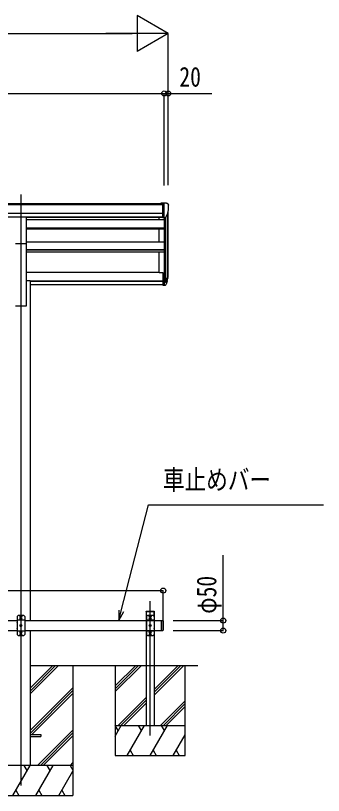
# Model space of a CAD drawing. Units: millimetres, scale not verified. Extents: x -12615 to 12615, y -8910 to 8910.
# Drawn here: x -883 to 655, y -5357 to -1455 of the extents above; entities that cross this region are included whole.
import ezdxf
from ezdxf.enums import TextEntityAlignment as Align

# ---------------------------------------------------------------- set-up
doc = ezdxf.new("R2010")
doc.units = ezdxf.units.MM
doc.header["$LTSCALE"] = 40
for name, color, linetype in [('0-3_YKK_12', 2, 'Continuous'), ('0-4_YKK_13', 4, 'Continuous'), ('0-5_YKK_A1', 4, 'Continuous'), ('0-6_YKK_D', 6, 'Continuous')]:
    doc.layers.add(name, color=color, linetype=linetype)
doc.styles.add('ＭＳ ゴシック', font='')
doc.styles.get('ＭＳ ゴシック').set_extended_font_data('MS Gothic')

msp = doc.modelspace()

# ---------------------------------------------------------------- linework, layer by layer
at = {"layer": '0-3_YKK_12'}
for p, q in [((-856.11, -2349.74), (-856.11, -2756.53)), ((-856.11, -2607.32), (-856.11, -5307.32)), ((-210.12, -5057.32), (-210.12, -4384.82)), ((-850.38, -4462.82), (-861.85, -4462.82)), ((-850.38, -4473.82), (-861.85, -4473.82)), ((-856.11, -4468.55), (-856.11, -4457.08)), ((-856.11, -4479.55), (-856.11, -4468.08)), ((-204.38, -4462.82), (-215.85, -4462.82)), ((-204.38, -4473.82), (-215.85, -4473.82)), ((-210.12, -4468.55), (-210.12, -4457.08)), ((-210.12, -4479.55), (-210.12, -4468.08)), ((-850.38, -4507.32), (-861.85, -4507.32)), ((-856.11, -4513.05), (-856.11, -4501.58)), ((-204.38, -4507.32), (-215.85, -4507.32)), ((-210.12, -4513.05), (-210.12, -4501.58)), ((-850.38, -4540.82), (-861.85, -4540.82)), ((-850.38, -4551.82), (-861.85, -4551.82)), ((-856.11, -4546.55), (-856.11, -4535.08)), ((-856.11, -4557.55), (-856.11, -4546.08)), ((-204.38, -4540.82), (-215.85, -4540.82)), ((-204.38, -4551.82), (-215.85, -4551.82)), ((-210.12, -4546.55), (-210.12, -4535.08)), ((-210.12, -4557.55), (-210.12, -4546.08))]:
    msp.add_line(p, q, dxfattribs=at)
at = {"layer": '0-4_YKK_13'}
for p, q in [((-146.61, -2393.07), (-156.61, -2393.15)), ((-156.61, -2394.67), (-156.61, -2393.15)), ((-146.61, -2465.05), (-146.61, -2393.07)), ((-128.11, -2393.07), (-146.61, -2393.07)), ((-140.11, -2466.05), (-140.11, -2393.07)), ((-128.11, -2393.07), (-125.78, -2393.21)), ((-125.02, -2393.63), (-120.96, -2399.44)), ((-118.11, -2402.44), (-118.11, -2403.07)), ((-132.49, -2464.24), (-123.21, -2448.17)), ((-883.61, -2461.5), (-828.61, -2461.5)), ((-828.61, -2595.02), (-828.61, -2461.5)), ((-146.61, -2465.05), (-140.11, -2465.05)), ((-140.11, -2466.05), (-134.9, -2465.73)), ((-883.61, -2595.02), (-828.61, -2595.02)), ((-146.61, -2742.02), (-146.61, -2803.08)), ((-146.61, -2742.02), (-140.11, -2742.02)), ((-140.11, -2742.02), (-140.11, -2803.9)), ((-133.68, -2785.98), (-123.93, -2767.57)), ((-122.51, -2768.06), (-132.67, -2787.23)), ((-146.61, -2780.33), (-140.11, -2780.33)), ((-146.61, -2785.73), (-140.11, -2785.73)), ((-146.61, -2803.08), (-140.11, -2803.08)), ((-140.11, -2786.73), (-134.98, -2786.73)), ((-140.11, -2788.73), (-135.27, -2788.73)), ((-140.11, -2803.9), (-135.27, -2803.9)), ((-125.09, -2784.91), (-132.67, -2802.4)), ((-230.62, -4437.32), (-230.52, -4435.76)), ((-229.62, -4437.32), (-230.62, -4437.32)), ((-229.62, -4437.32), (-190.61, -4437.32)), ((-229.52, -4434.82), (-190.71, -4434.82)), ((-870.11, -4457.32), (-875.11, -4462.32)), ((-875.11, -4462.32), (-875.11, -4492.6)), ((-837.11, -4479.72), (-875.11, -4479.72)), ((-856.83, -4457.32), (-870.11, -4457.32)), ((-858.49, -4462.22), (-857.45, -4462.21)), ((-858.49, -4463.41), (-857.45, -4463.43)), ((-858.49, -4473.22), (-857.45, -4473.21)), ((-858.49, -4474.41), (-857.45, -4474.43)), ((-857.45, -4462.21), (-856.84, -4462.09)), ((-857.45, -4463.43), (-856.84, -4463.55)), ((-857.45, -4473.21), (-856.84, -4473.09)), ((-857.45, -4474.43), (-856.84, -4474.55)), ((-856.73, -4461.48), (-856.84, -4462.09)), ((-856.73, -4464.16), (-856.84, -4463.55)), ((-856.73, -4472.48), (-856.84, -4473.09)), ((-856.73, -4475.16), (-856.84, -4474.55)), ((-856.71, -4460.44), (-856.73, -4461.48)), ((-856.71, -4465.19), (-856.73, -4464.16)), ((-856.71, -4471.44), (-856.73, -4472.48)), ((-856.71, -4476.19), (-856.73, -4475.16)), ((-855.52, -4460.44), (-855.5, -4461.48)), ((-855.52, -4465.19), (-855.5, -4464.16)), ((-855.52, -4471.44), (-855.5, -4472.48)), ((-855.52, -4476.19), (-855.5, -4475.16)), ((-855.5, -4461.48), (-855.38, -4462.09)), ((-855.5, -4464.16), (-855.38, -4463.55)), ((-855.5, -4472.48), (-855.38, -4473.09)), ((-855.5, -4475.16), (-855.38, -4474.55)), ((-842.11, -4457.32), (-855.4, -4457.32)), ((-854.78, -4462.21), (-855.38, -4462.09)), ((-854.78, -4463.43), (-855.38, -4463.55)), ((-854.78, -4473.21), (-855.38, -4473.09)), ((-854.78, -4474.43), (-855.38, -4474.55)), ((-853.74, -4462.22), (-854.78, -4462.21)), ((-853.74, -4463.41), (-854.78, -4463.43)), ((-853.74, -4473.22), (-854.78, -4473.21)), ((-853.74, -4474.41), (-854.78, -4474.43)), ((-842.11, -4457.32), (-837.11, -4462.32)), ((-837.11, -4462.32), (-837.11, -4492.6)), ((-224.12, -4457.32), (-229.12, -4462.32)), ((-229.12, -4462.32), (-229.12, -4492.6)), ((-191.12, -4479.72), (-229.12, -4479.72)), ((-210.83, -4457.32), (-224.12, -4457.32)), ((-212.49, -4462.22), (-211.45, -4462.21)), ((-212.49, -4463.41), (-211.45, -4463.43)), ((-212.49, -4473.22), (-211.45, -4473.21)), ((-212.49, -4474.41), (-211.45, -4474.43)), ((-211.45, -4462.21), (-210.84, -4462.09)), ((-211.45, -4463.43), (-210.84, -4463.55)), ((-211.45, -4473.21), (-210.84, -4473.09)), ((-211.45, -4474.43), (-210.84, -4474.55)), ((-210.73, -4461.48), (-210.84, -4462.09)), ((-210.73, -4464.15), (-210.84, -4463.55)), ((-210.73, -4472.48), (-210.84, -4473.09)), ((-210.73, -4475.15), (-210.84, -4474.55)), ((-210.71, -4460.44), (-210.73, -4461.48)), ((-210.71, -4465.19), (-210.73, -4464.15)), ((-210.71, -4471.44), (-210.73, -4472.48)), ((-210.71, -4476.19), (-210.73, -4475.15)), ((-209.52, -4460.44), (-209.5, -4461.48)), ((-209.52, -4465.19), (-209.5, -4464.15)), ((-209.52, -4471.44), (-209.5, -4472.48)), ((-209.52, -4476.19), (-209.5, -4475.15)), ((-209.5, -4461.48), (-209.39, -4462.09)), ((-209.5, -4464.15), (-209.39, -4463.55)), ((-209.5, -4472.48), (-209.39, -4473.09)), ((-209.5, -4475.15), (-209.39, -4474.55)), ((-196.12, -4457.32), (-209.4, -4457.32)), ((-208.78, -4462.21), (-209.39, -4462.09)), ((-208.78, -4463.43), (-209.39, -4463.55)), ((-208.78, -4473.21), (-209.39, -4473.09)), ((-208.78, -4474.43), (-209.39, -4474.55)), ((-207.74, -4462.22), (-208.78, -4462.21)), ((-207.74, -4463.41), (-208.78, -4463.43)), ((-207.74, -4473.22), (-208.78, -4473.21)), ((-207.74, -4474.41), (-208.78, -4474.43)), ((-196.12, -4457.32), (-191.12, -4462.32)), ((-191.12, -4462.32), (-191.12, -4492.6)), ((-155.11, -4482.32), (-155.11, -4532.32)), ((-155.11, -4482.32), (-147.11, -4482.32)), ((-147.11, -4482.32), (-147.11, -4532.32)), ((-145.11, -4484.32), (-147.11, -4482.32)), ((-145.11, -4484.32), (-145.11, -4530.32)), ((-875.11, -4494.03), (-875.11, -4520.6)), ((-875.11, -4522.03), (-875.11, -4552.32)), ((-858.49, -4506.72), (-857.45, -4506.71)), ((-858.49, -4507.91), (-857.45, -4507.93)), ((-857.45, -4506.71), (-856.84, -4506.59)), ((-857.45, -4507.93), (-856.84, -4508.05)), ((-856.73, -4505.98), (-856.84, -4506.59)), ((-856.73, -4508.66), (-856.84, -4508.05)), ((-856.71, -4504.94), (-856.73, -4505.98)), ((-856.71, -4509.69), (-856.73, -4508.66)), ((-855.52, -4504.94), (-855.5, -4505.98)), ((-855.52, -4509.69), (-855.5, -4508.66)), ((-855.5, -4505.98), (-855.38, -4506.59)), ((-855.5, -4508.66), (-855.38, -4508.05)), ((-854.78, -4506.71), (-855.38, -4506.59)), ((-854.78, -4507.93), (-855.38, -4508.05)), ((-853.74, -4506.72), (-854.78, -4506.71)), ((-853.74, -4507.91), (-854.78, -4507.93)), ((-837.11, -4494.03), (-837.11, -4520.6)), ((-837.11, -4522.03), (-837.11, -4552.32)), ((-229.12, -4494.03), (-229.12, -4520.6)), ((-229.12, -4522.03), (-229.12, -4552.32)), ((-212.49, -4506.72), (-211.45, -4506.71)), ((-212.49, -4507.91), (-211.45, -4507.93)), ((-211.45, -4506.71), (-210.84, -4506.59)), ((-211.45, -4507.93), (-210.84, -4508.05)), ((-210.73, -4505.98), (-210.84, -4506.59)), ((-210.73, -4508.65), (-210.84, -4508.05)), ((-210.71, -4504.94), (-210.73, -4505.98)), ((-210.71, -4509.69), (-210.73, -4508.65)), ((-209.52, -4504.94), (-209.5, -4505.98)), ((-209.52, -4509.69), (-209.5, -4508.65)), ((-209.5, -4505.98), (-209.39, -4506.59)), ((-209.5, -4508.65), (-209.39, -4508.05)), ((-208.78, -4506.71), (-209.39, -4506.59)), ((-208.78, -4507.93), (-209.39, -4508.05)), ((-207.74, -4506.72), (-208.78, -4506.71)), ((-207.74, -4507.91), (-208.78, -4507.93)), ((-191.12, -4494.03), (-191.12, -4520.6)), ((-191.12, -4522.03), (-191.12, -4552.32)), ((-837.11, -4534.92), (-875.11, -4534.92)), ((-870.11, -4557.32), (-875.11, -4552.32)), ((-870.11, -4557.32), (-856.83, -4557.32)), ((-858.49, -4540.22), (-857.45, -4540.21)), ((-858.49, -4541.41), (-857.45, -4541.43)), ((-858.49, -4551.22), (-857.45, -4551.21)), ((-858.49, -4552.41), (-857.45, -4552.43)), ((-857.45, -4540.21), (-856.84, -4540.09)), ((-857.45, -4541.43), (-856.84, -4541.55)), ((-857.45, -4551.21), (-856.84, -4551.09)), ((-857.45, -4552.43), (-856.84, -4552.55)), ((-856.73, -4539.48), (-856.84, -4540.09)), ((-856.73, -4542.16), (-856.84, -4541.55)), ((-856.73, -4550.48), (-856.84, -4551.09)), ((-856.73, -4553.16), (-856.84, -4552.55)), ((-856.71, -4538.44), (-856.73, -4539.48)), ((-856.71, -4543.19), (-856.73, -4542.16)), ((-856.71, -4549.44), (-856.73, -4550.48)), ((-856.71, -4554.19), (-856.73, -4553.16)), ((-855.52, -4538.44), (-855.5, -4539.48)), ((-855.52, -4543.19), (-855.5, -4542.16)), ((-855.52, -4549.44), (-855.5, -4550.48)), ((-855.52, -4554.19), (-855.5, -4553.16)), ((-855.5, -4539.48), (-855.38, -4540.09)), ((-855.5, -4542.16), (-855.38, -4541.55)), ((-855.5, -4550.48), (-855.38, -4551.09)), ((-855.5, -4553.16), (-855.38, -4552.55)), ((-855.4, -4557.32), (-842.11, -4557.32)), ((-854.78, -4540.21), (-855.38, -4540.09)), ((-854.78, -4541.43), (-855.38, -4541.55)), ((-854.78, -4551.21), (-855.38, -4551.09)), ((-854.78, -4552.43), (-855.38, -4552.55)), ((-853.74, -4540.22), (-854.78, -4540.21)), ((-853.74, -4541.41), (-854.78, -4541.43)), ((-853.74, -4551.22), (-854.78, -4551.21)), ((-853.74, -4552.41), (-854.78, -4552.43)), ((-842.11, -4557.32), (-837.11, -4552.32)), ((-191.12, -4534.92), (-229.12, -4534.92)), ((-224.12, -4557.32), (-229.12, -4552.32)), ((-224.12, -4557.32), (-210.83, -4557.32)), ((-212.49, -4540.22), (-211.45, -4540.21)), ((-212.49, -4541.41), (-211.45, -4541.43)), ((-212.49, -4551.22), (-211.45, -4551.21)), ((-212.49, -4552.41), (-211.45, -4552.43)), ((-211.45, -4540.21), (-210.84, -4540.09)), ((-211.45, -4541.43), (-210.84, -4541.55)), ((-211.45, -4551.21), (-210.84, -4551.09)), ((-211.45, -4552.43), (-210.84, -4552.55)), ((-210.73, -4539.48), (-210.84, -4540.09)), ((-210.73, -4542.15), (-210.84, -4541.55)), ((-210.73, -4550.48), (-210.84, -4551.09)), ((-210.73, -4553.15), (-210.84, -4552.55)), ((-210.71, -4538.44), (-210.73, -4539.48)), ((-210.71, -4543.19), (-210.73, -4542.15)), ((-210.71, -4549.44), (-210.73, -4550.48)), ((-210.71, -4554.19), (-210.73, -4553.15)), ((-209.52, -4538.44), (-209.5, -4539.48)), ((-209.52, -4543.19), (-209.5, -4542.15)), ((-209.52, -4549.44), (-209.5, -4550.48)), ((-209.52, -4554.19), (-209.5, -4553.15)), ((-209.5, -4539.48), (-209.39, -4540.09)), ((-209.5, -4542.15), (-209.39, -4541.55)), ((-209.5, -4550.48), (-209.39, -4551.09)), ((-209.5, -4553.15), (-209.39, -4552.55)), ((-209.4, -4557.32), (-196.12, -4557.32)), ((-208.78, -4540.21), (-209.39, -4540.09)), ((-208.78, -4541.43), (-209.39, -4541.55)), ((-208.78, -4551.21), (-209.39, -4551.09)), ((-208.78, -4552.43), (-209.39, -4552.55)), ((-207.74, -4540.22), (-208.78, -4540.21)), ((-207.74, -4541.41), (-208.78, -4541.43)), ((-207.74, -4551.22), (-208.78, -4551.21)), ((-207.74, -4552.41), (-208.78, -4552.43)), ((-196.12, -4557.32), (-191.12, -4552.32)), ((-155.11, -4532.32), (-147.11, -4532.32)), ((-145.11, -4530.32), (-147.11, -4532.32)), ((-810.91, -5052.82), (-756.11, -5052.82)), ((-810.91, -5061.82), (-756.11, -5061.82)), ((-756.11, -5052.82), (-756.11, -5061.82))]:
    msp.add_line(p, q, dxfattribs=at)
msp.add_lwpolyline([(-189.71, -4435.76), (-189.62, -4437.32), (-190.61, -4437.32)], dxfattribs=at)
for centre in [(-856.11, -4462.82), (-856.11, -4473.82), (-210.12, -4462.82), (-210.12, -4473.82), (-856.11, -4507.32), (-210.12, -4507.32), (-856.11, -4540.82), (-856.11, -4551.82), (-210.12, -4540.82), (-210.12, -4551.82)]:
    msp.add_circle(centre, 4.74, dxfattribs=at)
for centre, radius, start, end in [((-125.84, -2394.21), 1, 35, 86.5), ((-320.11, -2403.07), 202, 347.09739, 0), ((-121.11, -2402.44), 3, 0, 87), ((-135.09, -2462.74), 3, 273.5, 330), ((-253.33, -2748.84), 133.22, 344.28698, 356.72013), ((-208.06, -2741.61), 88.05, 342.78929, 2.77608), ((-208.77, -2745.89), 89.07, 345.58812, 5.50424), ((-135.27, -2785.73), 3, 270, 330), ((-135.27, -2800.9), 3, 270, 330), ((-134.98, -2785.23), 1.5, 270, 330), ((-229.52, -4435.82), 1, 90, 176.5), ((-190.71, -4435.82), 1, 3.5, 90), ((-856.11, -4462.82), 2.45, 165.9892, 194.0108), ((-856.11, -4473.82), 2.45, 165.9892, 194.0108), ((-856.11, -4456.62), 1, 224.427, 315.573), ((-856.11, -4462.82), 2.45, 75.9892, 104.0108), ((-856.11, -4462.82), 2.45, 255.9892, 284.0108), ((-856.11, -4473.82), 2.45, 75.9892, 104.0108), ((-856.11, -4473.82), 2.45, 255.9892, 284.0108), ((-856.11, -4462.82), 2.45, 345.9892, 14.0108), ((-856.11, -4473.82), 2.45, 345.9892, 14.0108), ((-210.12, -4462.82), 2.45, 165.9892, 194.0108), ((-210.12, -4473.82), 2.45, 165.9892, 194.0108), ((-210.12, -4456.62), 1, 224.427, 315.573), ((-210.12, -4462.82), 2.45, 75.9892, 104.0108), ((-210.12, -4462.82), 2.45, 255.9892, 284.0108), ((-210.12, -4473.82), 2.45, 75.9892, 104.0108), ((-210.12, -4473.82), 2.45, 255.9892, 284.0108), ((-210.12, -4462.82), 2.45, 345.9892, 14.0108), ((-210.12, -4473.82), 2.45, 345.9892, 14.0108), ((-875.81, -4493.32), 1, 314.427, 45.573), ((-875.81, -4521.32), 1, 314.427, 45.573), ((-856.11, -4507.32), 2.45, 165.9892, 194.0108), ((-856.11, -4507.32), 2.45, 75.9892, 104.0108), ((-856.11, -4507.32), 2.45, 255.9892, 284.0108), ((-856.11, -4507.32), 2.45, 345.9892, 14.0108), ((-836.41, -4493.32), 1, 134.427, 225.573), ((-836.41, -4521.32), 1, 134.427, 225.573), ((-229.82, -4493.32), 1, 314.427, 45.573), ((-229.82, -4521.32), 1, 314.427, 45.573), ((-210.12, -4507.32), 2.45, 165.9892, 194.0108), ((-210.12, -4507.32), 2.45, 75.9892, 104.0108), ((-210.12, -4507.32), 2.45, 255.9892, 284.0108), ((-210.12, -4507.32), 2.45, 345.9892, 14.0108), ((-190.42, -4493.32), 1, 134.427, 225.573), ((-190.42, -4521.32), 1, 134.427, 225.573), ((-856.11, -4540.82), 2.45, 165.9892, 194.0108), ((-856.11, -4551.82), 2.45, 165.9892, 194.0108), ((-856.11, -4558.02), 1, 44.427, 135.573), ((-856.11, -4540.82), 2.45, 75.9892, 104.0108), ((-856.11, -4540.82), 2.45, 255.9892, 284.0108), ((-856.11, -4551.82), 2.45, 75.9892, 104.0108), ((-856.11, -4551.82), 2.45, 255.9892, 284.0108), ((-856.11, -4540.82), 2.45, 345.9892, 14.0108), ((-856.11, -4551.82), 2.45, 345.9892, 14.0108), ((-210.12, -4540.82), 2.45, 165.9892, 194.0108), ((-210.12, -4551.82), 2.45, 165.9892, 194.0108), ((-210.12, -4558.02), 1, 44.427, 135.573), ((-210.12, -4540.82), 2.45, 75.9892, 104.0108), ((-210.12, -4540.82), 2.45, 255.9892, 284.0108), ((-210.12, -4551.82), 2.45, 75.9892, 104.0108), ((-210.12, -4551.82), 2.45, 255.9892, 284.0108), ((-210.12, -4540.82), 2.45, 345.9892, 14.0108), ((-210.12, -4551.82), 2.45, 345.9892, 14.0108)]:
    msp.add_arc(centre, radius, start, end, dxfattribs=at)
at = {"layer": '0-5_YKK_A1'}
for p, q in [((-2987.61, -2394.67), (-146.61, -2394.67)), ((-2987.61, -2400.02), (-146.61, -2400.02)), ((-2997.61, -2443.55), (-146.61, -2443.55)), ((-124.4, -2450.22), (-124.4, -2768.45)), ((-120.11, -2744.19), (-120.11, -2431.42)), ((-2997.61, -2461.22), (-146.61, -2461.22)), ((-828.61, -2463.59), (-146.61, -2463.59)), ((-828.61, -2474.85), (-140.11, -2474.85)), ((-165.11, -2474.85), (-165.11, -2463.59)), ((-140.11, -2466.05), (-140.11, -2742.02)), ((-134.11, -2465.58), (-134.11, -2786.46)), ((-828.61, -2516.77), (-140.11, -2516.77)), ((-828.61, -2518.27), (-140.11, -2518.27)), ((-828.61, -2522.47), (-140.11, -2522.47)), ((-165.11, -2586.2), (-165.11, -2522.47)), ((-828.61, -2907.32), (-828.61, -2590.52)), ((-828.6, -2586.2), (-140.11, -2586.2)), ((-828.61, -2625.65), (-140.11, -2625.65)), ((-828.61, -2627.12), (-140.11, -2627.12)), ((-828.61, -2636.38), (-140.11, -2636.38)), ((-165.11, -2742.85), (-165.11, -2636.38)), ((-828.61, -2738.05), (-165.11, -2738.05)), ((-146.61, -2742.85), (-165.11, -2742.85)), ((-828.61, -2780.93), (-810.91, -2780.93)), ((-810.91, -2780.93), (-810.91, -4482.32)), ((-810.91, -2782.14), (-140.11, -2782.14)), ((-810.91, -2783.54), (-140.11, -2783.54)), ((-810.91, -2800.91), (-140.11, -2800.91)), ((-883.61, -2907.32), (-828.61, -2907.32)), ((-230.12, -4437.32), (-190.12, -4437.32)), ((-230.12, -4437.32), (-230.12, -5007.32)), ((-190.12, -4462.65), (-190.12, -4437.32)), ((-190.12, -4437.32), (-190.12, -5007.32)), ((-2269.11, -4482.32), (-875.11, -4482.32)), ((-837.11, -4482.32), (-155.11, -4482.32)), ((-2269.11, -4532.32), (-875.11, -4532.32)), ((-837.11, -4532.32), (-155.11, -4532.32)), ((-810.91, -4532.32), (-810.91, -5207.32)), ((-810.91, -4707.32), (27.22, -4707.32)), ((-810.91, -4849.25), (-668.98, -4707.32)), ((-810.91, -4835.1), (-683.12, -4707.32)), ((-810.91, -4820.96), (-697.27, -4707.32)), ((-596.11, -4707.32), (-596.11, -5357.32)), ((-385.12, -4707.32), (-385.12, -5157.32)), ((-385.12, -4809.66), (-282.77, -4707.32)), ((-385.12, -4823.81), (-268.62, -4707.32)), ((-385.12, -4837.95), (-254.48, -4707.32)), ((-190.12, -4855.08), (-42.35, -4707.32)), ((-190.12, -4840.94), (-56.49, -4707.32)), ((-190.12, -4826.8), (-70.63, -4707.32)), ((-35.12, -5157.32), (-35.12, -4707.32)), ((-810.91, -5033.09), (-596.11, -4818.3)), ((-810.91, -5047.24), (-596.11, -4832.44)), ((-802.35, -5052.82), (-596.11, -4846.58)), ((-370.64, -5007.32), (-230.12, -4866.8)), ((-356.5, -5007.32), (-230.12, -4880.94)), ((-342.35, -5007.32), (-230.12, -4895.08)), ((-158.5, -5007.32), (-35.12, -4883.93)), ((-144.36, -5007.32), (-35.12, -4898.07)), ((-130.22, -5007.32), (-35.12, -4912.21)), ((-773.01, -5207.32), (-596.11, -5030.43)), ((-385.12, -5060.43), (-354.45, -5007.32)), ((-385.12, -5007.32), (-35.12, -5007.32)), ((-369.45, -5033.3), (-384.45, -5007.32)), ((-325.58, -5157.32), (-238.98, -5007.32)), ((-253.98, -5033.3), (-268.98, -5007.32)), ((-230.12, -5007.32), (-190.11, -5007.32)), ((-210.11, -5157.32), (-123.51, -5007.32)), ((-138.51, -5033.3), (-153.51, -5007.32)), ((-758.86, -5207.32), (-596.11, -5044.57)), ((-744.72, -5207.32), (-596.11, -5058.71)), ((-94.64, -5157.32), (-35.12, -5054.21)), ((-310.58, -5131.34), (-295.58, -5157.32)), ((-195.11, -5131.34), (-180.11, -5157.32)), ((-79.64, -5131.34), (-64.64, -5157.32)), ((-385.12, -5157.32), (-35.12, -5157.32)), ((-596.11, -5207.32), (-1116.11, -5207.32)), ((-897, -5357.32), (-810.4, -5207.32)), ((-825.4, -5233.3), (-840.4, -5207.32)), ((-781.53, -5357.32), (-694.93, -5207.32)), ((-709.93, -5233.3), (-724.93, -5207.32)), ((-610.87, -5207.32), (-596.11, -5192.56)), ((-609.46, -5207.32), (-596.11, -5230.43)), ((-596.73, -5207.32), (-596.11, -5206.7)), ((-666.06, -5357.32), (-596.11, -5236.17)), ((-882, -5331.34), (-867, -5357.32)), ((-766.53, -5331.34), (-751.53, -5357.32)), ((-651.06, -5331.34), (-636.06, -5357.32)), ((-1116.11, -5357.32), (-596.11, -5357.32))]:
    msp.add_line(p, q, dxfattribs=at)
at = {"layer": '0-6_YKK_D'}
for p, q in [((-120.11, -1544.67), (-276, -1454.67)), ((-276, -1454.67), (-276, -1634.67)), ((-5708.11, -1544.67), (-300.11, -1544.67)), ((-120.11, -1544.67), (-431.88, -1544.67)), ((-120.11, -1544.67), (-276, -1634.67)), ((-120.11, -2303.24), (-120.11, -1543.67)), ((-3004.11, -1844.67), (-140.11, -1844.67)), ((-140.11, -2304.24), (-140.11, -1843.67)), ((-140.11, -2304.24), (-140.11, -1843.67)), ((-120.11, -2302.24), (-120.11, -1843.67)), ((-145.11, -4483.32), (-145.11, -4331.32)), ((-2999.11, -4332.32), (-145.11, -4332.32)), ((-95.11, -4482.32), (155.89, -4482.32)), ((-95.11, -4532.32), (155.89, -4532.32))]:
    msp.add_line(p, q, dxfattribs=at)
for points in [[(-140.11, -1844.67), (-120.11, -1844.67), (98.62, -1844.67)], [(-367.17, -4482.32), (-354.45, -4432.93), (-218.18, -3903.68), (655.37, -3903.68)], [(154.89, -4532.32), (154.89, -4482.32), (154.89, -4155.58)], [(-367.69, -4429.52), (-367.17, -4482.32), (-341.22, -4436.33)]]:
    msp.add_lwpolyline(points, dxfattribs=at)
for centre in [(-140.11, -1844.67), (-140.11, -1844.67), (-120.11, -1844.67), (-145.11, -4332.32), (154.89, -4482.32), (154.89, -4532.32)]:
    msp.add_circle(centre, 12.75, dxfattribs=at)

# ---------------------------------------------------------------- texts
at = {"layer": '0-6_YKK_D', "style": 'ＭＳ ゴシック', "width": 0.8}
for s, p in [('20', (-64.45, -1840)), ('車止めバー', (-146.18, -3856.8))]:
    msp.add_text(s, height=98.97, dxfattribs=at).set_placement(p, align=Align.BOTTOM_LEFT)
msp.add_text('φ50', height=98.97, rotation=90, dxfattribs=at).set_placement((150.22, -4448.25), align=Align.BOTTOM_LEFT)

doc.saveas('drawing.dxf')
